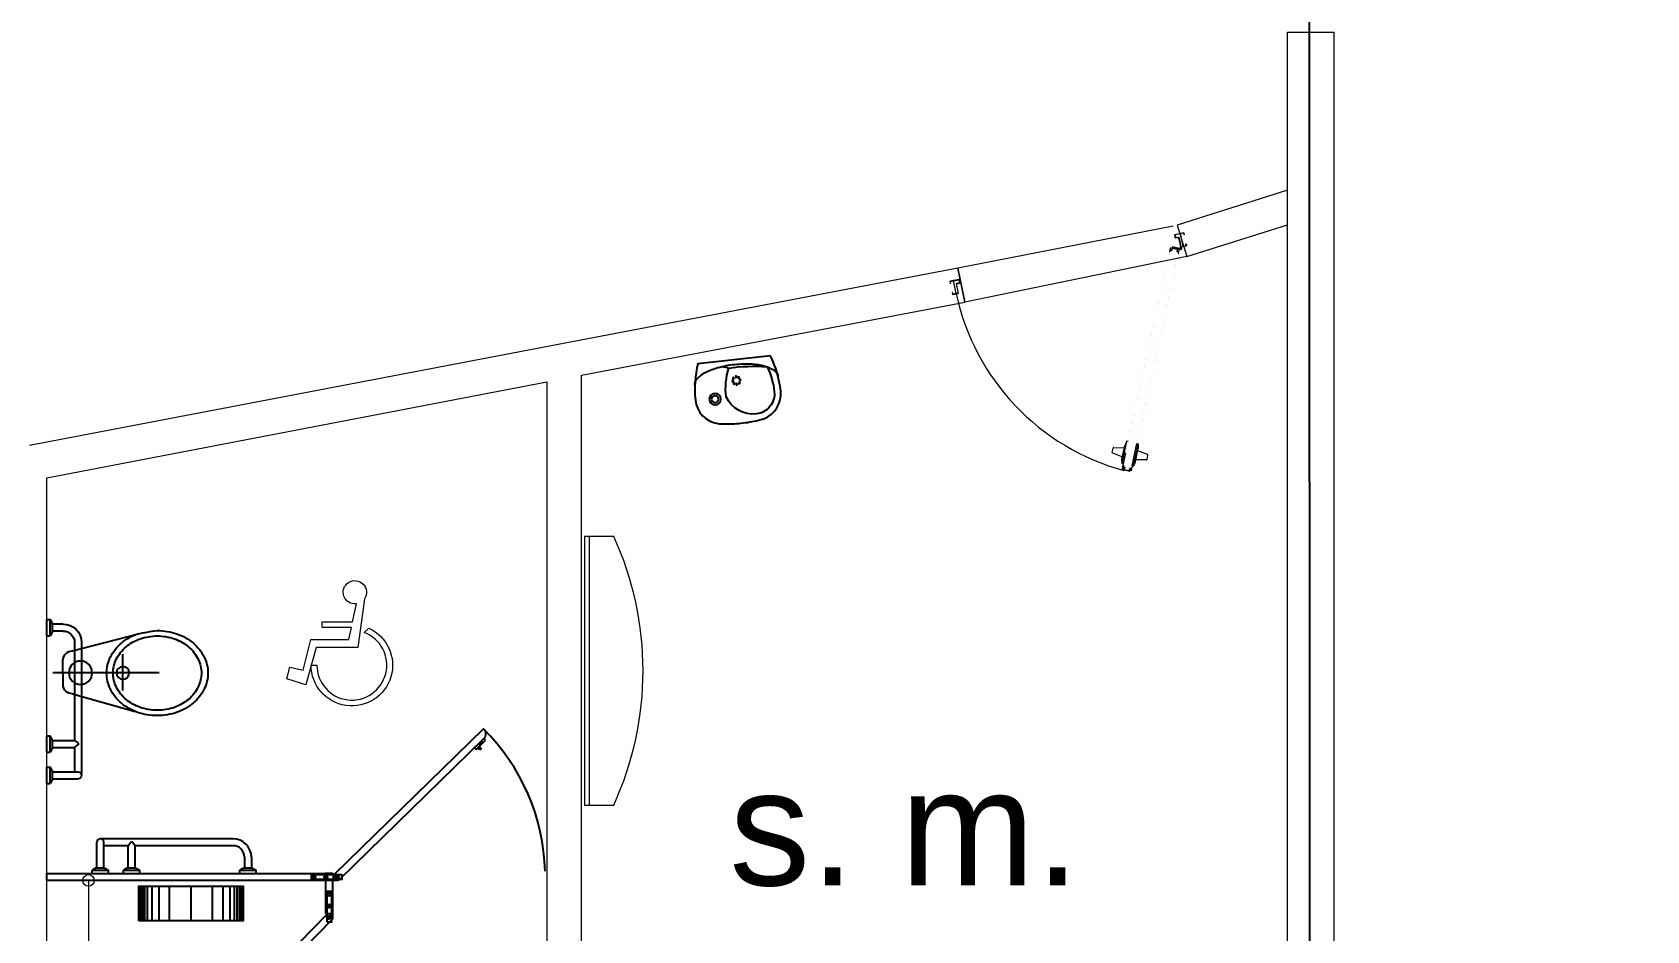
# Model space of a CAD drawing. Header units: millimetres. Extents: x 744843 to 745492, y 2520966 to 2521458.
# Drawn here: x 745453.82 to 745460.78, y 2521104.75 to 2521108.63 of the extents above; entities that cross this region are included whole.
import ezdxf

# ---------------------------------------------------------------- set-up
doc = ezdxf.new("R2010")
doc.units = ezdxf.units.MM
doc.header["$PDMODE"] = 35
doc.header["$PDSIZE"] = 1
doc.linetypes.add('HIDDEN', pattern=[9.524999999999999, 6.35, -3.175])
for name, color, linetype, lineweight in [('A_Cotas_Interiores', 8, 'Continuous', 20), ('A_Muebles', 8, 'Continuous', 20), ('A_Muros', 30, 'Continuous', 20), ('A_Muros_Concreto', 3, 'Continuous', 0), ('A_Proyecciones', 192, 'HIDDEN', 20), ('A_Puertas', 8, 'Continuous', 0), ('A_Textos', 4, 'Continuous', 20)]:
    doc.layers.add(name, color=color, linetype=linetype, lineweight=lineweight)
for name, color, linetype in [('A_Ejes', 8, 'Continuous'), ('A_Mamparas de Baño', 43, 'Continuous'), ('A_Muebles_fijos', 8, 'Continuous')]:
    doc.layers.add(name, color=color, linetype=linetype)
doc.styles.add('escal 300', font='arial.ttf', dxfattribs={"height": 0.5})
doc.dimstyles.new('EJES', dxfattribs={"dimtxt": 0.25, "dimasz": 0.25, "dimexe": 0.5, "dimexo": 0.25, "dimgap": 0.01, "dimtad": 0, "dimtih": 1, "dimtoh": 1, "dimzin": 4, "dimdsep": 46, "dimtxsty": 'Standard', "dimblk": 'ORIGIN', "dimcen": 0.09, "dimclrd": 8, "dimclre": 8, "dimclrt": 4, "dimadec": 1, "dimazin": 0, "dimtfac": 1, "dimtofl": 0, "dimtmove": 2, "dimatfit": 3, "dimfxl": 0.15, "dimtolj": 1, "dimtzin": 0, "dimlwd": -1, "dimlwe": -1, "dimarcsym": 0})

# ---------------------------------------------------------------- blocks, each defined once
blk = doc.blocks.new('WC')
at = {"layer": 'A_Muebles_fijos'}
for p, q in [((0.0406592193030519, 0.09327516666904978), (0.3108065782435005, 0.1689798654691591)), ((0.2583195261104265, 0.07858159681142263), (0.258155457486282, -0.07724559624387928)), ((-0.04376726034388416, 0.001434195873448174), (0.4149792343814624, 0.000951187073373716)), ((5.477764352686265e-05, 0.05275613904756449), (-5.477764352694592e-05, -0.05129602158616342)), ((0.04046425006526984, -0.09190046324568846), (0.3260795185196911, -0.1662715183634967))]:
    blk.add_line(p, q, dxfattribs=at)
for centre, major_axis, ratio, start_param, end_param in [((0.3936941331339767, -0.03482753472111233), (0.1555760328729452, 0.1555760328729452), 0.9999999913887098, 1.119340407866279, 1.483254539749225), ((0.3954117303801467, -0.02965582525997468), (-0.1356912151719567, 0.1356912151719568), 0.9999999990756723, -0.4510725355538303, -0.08693383889264572), ((0.4065389733732445, -0.07185123619332023), (0.1832865396773095, 0.1832865396773095), 0.9999999968286647, 0.7843452771556515, 1.119340405751284), ((0.4065496406547026, -0.06171980410057165), (-0.1596927958941702, 0.1596927958941702), 0.9999999985112853, -0.7864510518725603, -0.4510725356487646), ((0.4065496406547026, -0.06171980410057165), (0.1596927959293301, 0.1596927959293301), 0.9999999998339548, 0.448966759555751, 0.7843452757497144), ((0.4065389733732445, -0.07185123619332023), (0.1832865382600372, 0.1832865382600372), 0.9999999988987636, 0.4493501469668698, 0.7843452761206043), ((0.4177550456806784, -0.02967935023537882), (0.1356912151177427, 0.1356912151177427), 0.9999999897916193, 0.08482806378889209, 0.4489667633101463), ((0.4194617486937204, -0.03485466519544878), (-0.1555760323957659, 0.1555760323957659), 0.9999999943684958, -1.485360315215316, -1.121446182339457), ((0.04061651231313586, 0.05271343208675228), (-0.02868149353144899, 0.02868149353144899), 0.99999999767963, -0.7864510528173303, 0.7843452770169601), ((0.3433513184281764, 0.003863939287261586), (-0.1097027335683897, 0.1097027335683897), 0.9999999997562181, 0.3264245905463146, 0.7843452754941169), ((0.3739110608148621, -0.0112378002674044), (0.1338062646021851, 0.1338062646021851), 0.9999999979794557, 1.48325453886102, 1.897220916489769), ((0.3782568175956839, -0.009225201240620096), (-0.116827209371956, 0.116827209371956), 0.9999999996009404, -0.08693383875372485, 0.3269138086451402), ((0.43495294272725, -0.00928489599085458), (-0.1168272097376902, 0.1168272097376902), 0.9999999971155697, 4.383369397565613, 4.797217043435799), ((0.4392944518040167, -0.0113066416530595), (-0.1338062644228365, 0.1338062644228365), 0.9999999991559471, 4.383858614643572, 4.797824992432891), ((0.4698859272612025, 0.003730712545224946), (-0.1097027336564993, 0.1097027336564994), 0.9999999992042511, 3.92593792936009, 4.383858614149694), ((0.07546343455032907, 0.002334020769344192), (0.01904567512974609, 0.01904567512974609), 0.9999999969437859, 2.29216023939216e-09, 6.283185309471746), ((0.3433513184281764, 0.003863939287261586), (-0.1097027336416219, 0.109702733641622), 0.9999999992025753, 0.7843452757709377, 1.242265960643167), ((0.3517550219403346, 0.00385509114072613), (0.0959293718429067, 0.09592937184290669), 0.9999999988332957, 2.355141601623339, 2.812573068954697), ((0.3517550219403346, 0.00385509114072613), (-0.09592937184925981, 0.09592937184925984), 0.9999999993349574, 0.3269138088074341, 0.7843452757443146), ((0.2582399682869436, 0.003020108880595784), (-0.01940852226107381, 0.01940852226107382), 0.9999999970009227, 4.712388978885151, 10.99557428606474), ((0.4614822237781481, 0.003739560691760402), (0.09592937202109879, 0.09592937202109877), 0.9999999996812432, 5.039302788123447, 5.496734255637105), ((0.4614822237781481, 0.003739560691760402), (-0.09592937199169635, 0.0959293719916964), 0.9999999993788391, 3.925937929312166, 4.383369396296293), ((0.4698859272612025, 0.003730712545224946), (-0.1097027335149631, 0.1097027335149631), 0.9999999993706251, 3.468017244253223, 3.925937929276904), ((0.04050695702608205, -0.05133872854697563), (-0.02868149355325815, 0.02868149355325815), 0.9999999997456848, 0.7843452759846907, 2.355141602526028), ((0.3739427939144661, 0.01890129336913071), (0.1338062642621465, 0.1338062642621465), 0.9999999983652426, 2.813062286539549, 3.227028665452437), ((0.3782843029912328, 0.01687954770692579), (0.1168272094052413, 0.1168272094052413), 0.9999999991285307, 2.812573068989725, 3.226420716957982), ((0.4349804281227989, 0.01681985307310663), (0.1168272097048319, 0.1168272097048319), 0.9999999975583393, 4.625455141423581, 5.039302787534082), ((0.4393261849036207, 0.01883245198347561), (0.133806264363742, 0.133806264363742), 0.9999999993430027, 4.624847192727369, 5.038813570977103), ((0.3937754970247624, 0.04244931691151999), (0.1555760314809, 0.1555760314809), 0.9999999966326925, 3.227028665934461, 3.590942801391618), ((0.3954822000087005, 0.03727400206786535), (-0.1356912155599463, 0.1356912155599464), 0.9999999975892566, 1.655624390025488, 2.019763085370978), ((0.4178255153092322, 0.03725047709246121), (-0.1356912152448646, 0.1356912152448646), 0.9999999989022021, 2.690520117912109, 3.054658814408185), ((0.4195431125845061, 0.04242218655359886), (-0.1555760314498243, 0.1555760314498243), 0.9999999965482356, 2.69013672992562, 3.054050865493487), ((0.5364619773608865, 0.842021956893736), (-0.7283366307909108, 0.7283366307909109), 0.9999999907021602, 2.145677627044654, 2.229610440056562), ((0.4066876050637802, 0.06931445593305818), (-0.159692796791373, 0.159692796791373), 0.9999999985371989, 2.019763085762261, 2.35514160160132), ((0.4066982723452383, 0.07944588802580677), (-0.1832865381940543, 0.1832865381940543), 0.9999999979639703, 2.355141601346871, 2.690136730501941), ((0.4066876050637802, 0.06931445593305818), (-0.1596927964754583, 0.1596927964754584), 0.9999999999735457, 2.355141602319492, 2.690520118345571)]:
    blk.add_ellipse(centre, major_axis=major_axis, ratio=ratio, start_param=start_param, end_param=end_param, dxfattribs=at)
blk.add_ellipse((0.07546343455032907, 0.002334020769344192), major_axis=(0.03571064080460928, 0.03571064080460928), ratio=0.9999999983700192, dxfattribs=at)
blk = doc.blocks.new('BEB-P')
at = {"layer": 'A_Muebles_fijos'}
for points in [[(-0.1575000000000273, -0.01500002748883844), (0.1575000000000273, -0.01500002748883844, -0.08788075009800693), (0.1850989027225864, -0.1702364088299646, -0.3395413722652825), (0.1000000000000227, -0.2811035922507017, -0.01882301147622904), (0.07589087410923412, -0.2851349303251141, -0.03202037803790784), (0, -0.2900000274888725, -0.03202037803806578), (-0.07589087410974571, -0.2851349303250572, -0.01882301147593554), (-0.1000000000001933, -0.2811035922506449, -0.3395413722652825), (-0.1850989027225864, -0.1702364088299646, -0.08820160640529223)], [(0.05190394214457683, -0.1702364088299078, 0.09931861958612882), (0.02732244959145191, -0.04770643315220013, 0.05548715205487548), (-0.1377601281261036, -0.0600000274889112, 0.08882782836485088), (-0.1575000000000273, -0.1702364088299646, 0.4142135623730951), (-0.07033035119428632, -0.2574060576357056, 0.3200450575571855)]]:
    blk.add_lwpolyline(points, format="xyb", close=True, dxfattribs=at)
blk.add_lwpolyline([(0.1802664556113882, -0.1050000274888703, 0.2072966379919343), (0.1705770686562573, -0.08263349102395523, 0.09598369424120813), (0.1274676331833007, -0.05549730235640027, 0.05278194071559209), (0.0735672586573628, -0.04087189978383776, 0.03989505710311775), (0, -0.03499260223213696, 0.03989505710350225), (-0.0735672586573628, -0.04087189978389461, 0.0527819407160846), (-0.1274676331833007, -0.05549730235640027, 0.09598369424090815), (-0.1705770686563142, -0.08263349102395523, 0.2072966379908184), (-0.1802664556113882, -0.1050000274888703, 0.2072966379913018)], format="xyb", dxfattribs=at)
for centre, radius in [((-0.01624998429213065, -0.1050000028361637), 0.003), ((-0.01149047149181115, -0.09350951681113884), 0.003), ((-0.01149046748088267, -0.1164904871997123), 0.003), ((0, -0.121249999999975), 0.003), ((1.287173745367909e-08, -0.08875000000000455), 0.003), ((0.01149048979499412, -0.11649049630131), 0.003), ((0.0114904988967055, -0.09350951280015352), 0.003), ((0.01625001570789664, -0.1049999971638158), 0.003), ((0.1000000279250344, -0.1749999825467512), 0.025), ((0.1000000279250344, -0.1749999825467512), 0.015)]:
    blk.add_circle(centre, radius, dxfattribs=at)
blk.add_arc((0.06366122479573733, -0.1113532303205602), 0.07328998139676361, 95.73950199152941, 119.7239596050807, dxfattribs=at)
blk = doc.blocks.new('A$C69177A60')
at = {"layer": 'A_Muebles_fijos'}
for p, q in [((-1.384790948577574e-09, 0.7069999997363539), (-1.384790948577574e-09, 0.6369999997364175)), ((-1.384790948577574e-09, 0.7069999997363539), (0.01499999861508172, 0.7069999997363539)), ((0.02499999861507263, 0.6889999997363248), (0.01499999861508172, 0.7069999997363539)), ((0.01499999861508172, 0.7069999997363539), (0.01499999861508172, 0.6369999997364175)), ((-1.384790948577574e-09, 0.6369999997364175), (0.01499999861508172, 0.6369999997364175)), ((0.02499999861507263, 0.6549999997364466), (0.01499999861508172, 0.6369999997364175)), ((0.02499999861507263, 0.6889999997363248), (0.02499999861507263, 0.686999999736372)), ((0.02499999861507263, 0.686999999736372), (0.02499999861507263, 0.6569999997363993)), ((0.02499999861507263, 0.686999999736372), (0.1349999986152, 0.686999999736372)), ((0.02499999861507263, 0.6569999997363993), (0.02499999861507263, 0.6549999997364466)), ((0.02499999861507263, 0.6569999997363993), (0.1349999986152, 0.6569999997363993)), ((0.1199999986150999, 0.5519999997363811), (0.1199999986150999, 0.6569999997363993)), ((0.1499999986150726, 0.09999999973638296), (0.1499999986150726, 0.671999999736272)), ((-1.38480515943229e-09, 0.571999999736363), (0.01499999861506751, 0.571999999736363)), ((-1.38480515943229e-09, 0.571999999736363), (-1.38480515943229e-09, 0.5019999997364266)), ((0.02499999861505842, 0.5539999997363338), (0.01499999861506751, 0.571999999736363)), ((0.01499999861506751, 0.571999999736363), (0.01499999861506751, 0.5019999997364266)), ((-1.38480515943229e-09, 0.5019999997364266), (0.01499999861506751, 0.5019999997364266)), ((0.02499999861505842, 0.5199999997364557), (0.01499999861506751, 0.5019999997364266)), ((0.02499999861505842, 0.5539999997363338), (0.02499999861505842, 0.5519999997363811)), ((0.02499999861505842, 0.5519999997363811), (0.02499999861505842, 0.5219999997364084)), ((0.02499999861507263, 0.5519999997363811), (0.1199999986150999, 0.5519999997363811)), ((0.02499999861505842, 0.5219999997364084), (0.02499999861505842, 0.5199999997364557)), ((0.02499999861507263, 0.5219999997364084), (0.1199999986150999, 0.5219999997364084)), ((0.1199999986150999, 0.5519999997363811), (0.1338262327371069, 0.5413912201445328)), ((0.1199999986150999, 0.5219999997364084), (0.1338262327371069, 0.5326087793282568)), ((0.1199999986150999, 0.09999999973638296), (0.1199999986150999, 0.5219999997364084)), ((0.1349999986152, 0.5349888778412151), (0.1349999986152, 0.5390111216315745)), ((-1.38480515943229e-09, 0.06999999973641025), (-1.38480515943229e-09, -2.63526089838706e-10)), ((-1.38480515943229e-09, 0.06999999973641025), (0.01499999861506751, 0.06999999973641025)), ((0.01499999861506751, 0.06999999973641025), (0.01499999861506751, -2.63526089838706e-10)), ((0.02499999861505842, 0.05199999973638114), (0.01499999861506751, 0.06999999973641025)), ((0.02499999861505842, 0.01799999973650301), (0.01499999861506751, -2.63526089838706e-10)), ((0.02499999861505842, 0.05199999973638114), (0.02499999861505842, 0.04999999973642844)), ((0.02499999861505842, 0.04999999973642844), (0.02499999861505842, 0.01999999973645572)), ((0.06999999861514539, 0.04999999973642844), (0.02499999861507263, 0.04999999973642844)), ((0.02499999861505842, 0.01999999973645572), (0.02499999861505842, 0.01799999973650301)), ((0.06999999861514539, 0.01999999973645572), (0.02499999861507263, 0.01999999973645572)), ((-1.38480515943229e-09, -2.63526089838706e-10), (0.01499999861506751, -2.63526089838706e-10))]:
    blk.add_line(p, q, dxfattribs=at)
for centre, radius, start, end in [((0.1349999986152, 0.671999999736272), 0.01500000000000047, 270, 90), ((0.1319999986152709, 0.5390111216315745), 0.003, 0, 52.50120762648925), ((0.1319999986152709, 0.5349888778412151), 0.003, 307.4987923735108, 0), ((0.06999999861514539, 0.09999999973638296), 0.08, 270, 0), ((0.06999999861514539, 0.09999999973638296), 0.05, 270, 0)]:
    blk.add_arc(centre, radius, start, end, dxfattribs=at)
blk = doc.blocks.new('Porta_rollo_planta')
at = {"layer": 'A_Muebles_fijos'}
for p, q in [((0.004294411046430469, -0.1499999999068677), (0.004294411279261112, -4.656612873077393e-10)), ((0.009457122418098152, -0.1499999999068677), (0.009457122650928795, -4.656612873077393e-10)), ((0.01655583677347749, -0.1499999999068677), (0.01655583700630814, -4.656612873077393e-10)), ((0.02623588847927749, -0.1499999999068677), (0.02623588871210814, -4.656612873077393e-10)), ((0.03720664547290653, -0.1499999999068677), (0.03720664570573717, -4.656612873077393e-10)), ((0.0565667855553329, -0.1499999999068677), (0.05656678578816354, -4.656612873077393e-10)), ((0.08689768251497298, -0.1499999999068677), (0.08689768274780363, -4.656612873077393e-10)), ((0.1320713059976697, -0.1499999999068677), (0.1320713062305003, -4.656612873077393e-10)), ((0.2250000000931323, -0.1499999999068677), (0.2250000003259629, -4.656612873077393e-10)), ((0.3179286941885948, -0.1499999999068677), (0.3179286939557642, -4.656612873077393e-10)), ((0.3631023176712915, -0.1499999999068677), (0.3631023174384609, -4.656612873077393e-10)), ((0.3934332146309316, -0.1499999999068677), (0.393433214398101, -4.656612873077393e-10)), ((0.412793354713358, -0.1499999999068677), (0.4127933544805273, -4.656612873077393e-10)), ((0.423764111706987, -0.1499999999068677), (0.4237641114741564, -4.656612873077393e-10)), ((0.433444163412787, -0.1499999999068677), (0.4334441631799564, -4.656612873077393e-10)), ((0.4405428777681664, -0.1499999999068677), (0.4405428775353357, -4.656612873077393e-10)), ((0.445705589139834, -0.1499999999068677), (0.4457055889070034, -4.656612873077393e-10))]:
    blk.add_line(p, q, dxfattribs=at)
at = {"layer": 'A_Muebles_fijos', "ltscale": 0.0065}
blk.add_lwpolyline([(0.4500000000698492, -0.1499999999068677), (0.4500000000698492, 0), (0, 0), (0, -0.1499999999068677)], close=True, dxfattribs=at)
blk = doc.blocks.new('_Origin')
at = {"color": 0, "linetype": 'ByBlock', "lineweight": -2}
blk.add_line((0, 0), (-1, 0), dxfattribs=at)
blk.add_circle((0, 0), 0.5, dxfattribs=at)
blk = doc.blocks.new('*D159')
at = {"layer": 'A_Cotas_Interiores', "color": 8, "transparency": 16777216}
for p, q in [((745453.9039063846, 2521104.970897268), (745454.1086273856, 2521104.970897268)), ((745454.0586273855, 2521104.920897268), (745454.0586273855, 2521104.610897269)), ((745454.0586273855, 2521104.205897269), (745454.0586273855, 2521104.515897269)), ((745453.9039063901, 2521104.155897269), (745454.1086273856, 2521104.155897269))]:
    blk.add_line(p, q, dxfattribs=at)
at = {"layer": 'Defpoints', "color": 0, "transparency": 16777216}
for p in [(745453.8789063846, 2521104.970897268), (745453.87890639, 2521104.155897269), (745454.0586273855, 2521104.155897269)]:
    blk.add_point(p, dxfattribs=at)
at = {"layer": 'A_Cotas_Interiores', "color": 8, "transparency": 16777216, "xscale": 0.05, "yscale": 0.05, "zscale": 0.05}
for p, rotation in [((745454.0586273855, 2521104.970897268), 90), ((745454.0586273855, 2521104.155897269), 270)]:
    blk.add_blockref('_Origin', p, dxfattribs=dict(at, rotation=rotation))
at = {"layer": 'A_Cotas_Interiores', "color": 4, "transparency": 16777216, "insert": (745454.0586273851, 2521104.563397269), "char_height": 0.075, "attachment_point": 5}
blk.add_mtext('\\A1;.81', dxfattribs=at)
blk = doc.blocks.new('A-Mamparas_80_120')
at = {"layer": 'A_Mamparas de Baño', "color": 8}
for p, q in [((0.3567067396361381, 0.28211873723194), (0.3645466673187912, 0.2897806009277701)), ((0.3813207561615855, 0.2883256678469479), (0.3741689373273402, 0.2813362842425704))]:
    blk.add_line(p, q, dxfattribs=at)
at = {"layer": 'A_Mamparas de Baño', "ltscale": 0.0065}
for points in [[(-0.0007004152284935117, 0.6919757248833776), (-0.0007004155777394772, 0.6919757248833776), (-0.0007004144135862589, 0.8449999988079071), (0.03054958558641374, 0.8449999988079071), (0.0305495853535831, 0.7054182044230402, -0.4142135617568543), (0.02804958540946245, 0.7029182044789195), (0.01492711645551026, 0.7029182040132582)], [(0.00332109013106674, 0.6750010377727449, -1.037268795555563), (0.02621664979960769, 0.6962840449996293), (0.4447649645153433, 0.2680085757747293, -0.4142135623730951), (0.4005737057887018, 0.2685161838307977), (0.003321091062389314, 0.6750010387040675)], [(0, 0), (0.03124999988358468, -4.656612873077393e-10, 0.414213562373095), (0.03124999988358468, -4.656612873077393e-10), (0.03124999988358468, 0.02128624264150858), (0.03124999953433871, 0.08629874885082245, -0.3428375220750749), (0, 0.1105800592340529), (0, 0)]]:
    blk.add_lwpolyline(points, format="xyb", dxfattribs=at)
at = {"layer": 'A_Mamparas de Baño', "color": 8}
for points in [[(0.02514199027791619, 0.6659521171823144), (0.003444067784585059, 0.6659521171823144), (0.003444067784585059, 0.79683688422665), (0.02514199027791619, 0.79683688422665)], [(0.3950012698769569, 0.2600198034197092), (0.4021530877798796, 0.267009187489748), (0.3626641840673983, 0.3074158225208521), (0.3555123647674918, 0.3004264384508133)], [(0.3950012698769569, 0.2600198034197092), (0.4021530875470489, 0.2670091870240867), (0.3813207554630935, 0.2883256673812866), (0.3741689373273402, 0.2813362842425704)]]:
    blk.add_lwpolyline(points, close=True, dxfattribs=at)
at = {"layer": 'A_Mamparas de Baño', "color": 8, "ltscale": 0.0065}
blk.add_lwpolyline([(0.01492711645551026, 0.7029182040132582, 0.3154250637633644), (-0.0007004155777394772, 0.6919757248833776)], format="xyb", dxfattribs=at)
at = {"layer": 'A_Mamparas de Baño', "color": 8}
for points in [[(0.3537314035929739, 0.2851632214151323, 0.1359013355077227), (0.3611700301989913, 0.2946664532646537), (0.3611700301989913, 0.2946664532646537), (0.3693536682985723, 0.2862926265224814, 0.1359013354759165), (0.3596820752136409, 0.2790742535144091)], [(0.3567067396361381, 0.28211873723194, -0.1296620222317562), (0.3614766160026193, 0.2929220017977059), (0.3676167179364711, 0.2866392014548182, -0.1296619928803483), (0.3567067396361381, 0.28211873723194)]]:
    blk.add_lwpolyline(points, format="xyb", close=True, dxfattribs=at)
at = {"layer": 'A_Mamparas de Baño', "ltscale": 0.0065}
blk.add_lwpolyline([(0.0319072975544259, -4.656612873077393e-10), (1.232696767896414, -4.656612873077393e-10), (1.232696765218861, 0.02999999932944775), (0.0319072975544259, 0.02999999932944775)], close=True, dxfattribs=at)
at = {"layer": 'A_Mamparas de Baño', "color": 8}
for centre, radius in [((0.01345687336288393, 0.7858077986165881), 0.007436412641554412), ((0.01345687336288393, 0.7858077986165881), 0.004000000004656613), ((0.01345687336288393, 0.7345387265086174), 0.007436412641554412), ((0.01345687336288393, 0.7345387265086174), 0.004000000004656613), ((0.01492458523716778, 0.6854832265526056), 0.007436412641554412), ((0.01492458523716778, 0.6854832265526056), 0.004000000004656613), ((0.3853613929823041, 0.2770374198444188), 0.004000000004656611)]:
    blk.add_circle(centre, radius, dxfattribs=at)
blk.add_arc((0.01580416201613843, 0.6797208315692842), 0.5936230640352138, 271.4909818073023, 316.1783317938557, dxfattribs=at)
blk = doc.blocks.new('puerta 100')
at = {"layer": 'A_Puertas'}
for p, q in [((0.3387263960435449, 0.8689334043445662), (0.331663605805064, 0.8527008344793752)), ((0.333004574814677, 0.8485337449141693), (0.3704279615572587, 0.8240962625317968)), ((0.3416515155887405, 0.8704941694423097), (0.386402307956758, 0.8608104866190056)), ((0.4021821689993604, 0.8857602429835454), (0.36270717427749, 0.7950339748226491)), ((0.3900099288883437, 0.8691019622090552), (0.3665986211644006, 0.8152952277168787)), ((0.4077200989056494, 0.8833506896938247), (0.368245104183779, 0.7926244220129917)), ((0.4021821689993604, 0.8857602429835454), (0.3900099288883437, 0.8691019622090552)), ((0.4077200989056494, 0.8833506896938247), (0.4021821689993604, 0.8857602429835454)), ((0.4487855609544774, 0.8654831057587237), (0.4093105535109326, 0.7747568428785224)), ((0.4120611916920267, 0.8882265195788184), (0.4101948860610269, 0.8890385493328893)), ((0.4448941107071245, 0.8452218528644941), (0.4214827960222653, 0.7914151212526966)), ((0.4432476346486623, 0.8678926604886339), (0.4232895983018212, 0.8220226569773305)), ((0.4788760105435996, 0.8107877867968428), (0.4412864891754598, 0.8369303772744445)), ((0.4487855608344616, 0.8654831057587237), (0.4433342817325875, 0.8678549572863838)), ((0.4436532894783107, 0.8722259196039943), (0.4448974927522473, 0.8716845667546559)), ((0.4487855609544774, 0.8654831057587237), (0.4448941107071245, 0.8452218528644941)), ((0.36270717427749, 0.7950339748226491), (0.3665986211644006, 0.8152952277168787)), ((0.368245104183779, 0.7926244220129917), (0.36270717427749, 0.7950339748226491)), ((0.4037726238446752, 0.7771663966483063), (0.4093105535109326, 0.7747568428785224)), ((0.4093105535109326, 0.7747568428785224), (0.4214827960222653, 0.7914151212526966)), ((0.4687020679955016, 0.7894917610725485), (0.425312119612912, 0.8002161637486258)), ((0.4797279157858227, 0.8075836382076607), (0.4726651230270101, 0.7913510693025959)), ((0, 0.000844227937386211), (0, -0.05543763455502766)), ((0.007892104307400812, 0.00357431125318267), (0.007892104307400812, 0.001754255869339425)), ((0.007892104307400812, 0.000844227937386211), (0.007892104307400812, -0.02997718457631844)), ((0.009173524479583368, 0.002770601474132738), (0.009173524479583368, 0.001754255869339425)), ((0.009173524479583368, 0.000844227937386211), (0.009173524479583368, -0.02997718457631844)), ((0.01628814485961015, 0.00648995483121307), (0.04602976229771511, -0.00645062160322961)), ((0.01637241563078055, 0.007850749130101552), (0.04654101182505028, -0.005275605515260055)), ((0.02630189608436885, 0.02692096382763583), (0.01973031981627351, 0.01181736238992092)), ((0.02108501827286691, 0.0123506136929866), (0.0239600835502455, 0.01895843953201452)), ((0.0239600835502455, 0.01895843953201452), (0.0296239337893491, 0.01649409855149456)), ((0.02437080640691458, 0.01990241465187565), (0.02724587168429316, 0.02651024049090357)), ((0.03097863272600567, 0.01702734985456025), (0.02437080640691458, 0.01990241465187565)), ((0.0296239337893491, 0.01649409855149456), (0.02469525134824601, 0.005166397113160992)), ((0.02469525134824601, 0.005166397113160992), (0.04640667862498884, -0.004280243952249741)), ((0.02724587168429316, 0.02651024049090357), (0.02600166793029333, 0.02705159334024204)), ((0.02724587168429316, 0.02651024049090357), (0.02630189608436885, 0.02692096382763583)), ((0.02687139695836711, 0.007587598655948938), (0.03097863272600567, 0.01702734985456025)), ((0.04669487447545086, -0.001037595255934083), (0.02687139695836711, 0.007587598655948938)), ((0.04640667862498884, -0.004280243952249741), (0.05133536106609193, 0.00704745748608383)), ((0.05080210928296306, 0.008402155942677226), (0.04669487447545086, -0.001037595255934083)), ((0.05740993512199098, 0.005527091145361825), (0.05080210928296306, 0.008402155942677226)), ((0.05133536106609193, 0.00704745748608383), (0.05699921178525871, 0.004583116025500694)), ((0.05699921178525871, 0.004583116025500694), (0.05412414698794331, -0.00202470933346404)), ((0.05465739877107217, -0.003379408270120618), (0.06122897503916751, 0.01172419364765748)), ((0.06028499991930638, 0.01213491698438974), (0.05740993512199098, 0.005527091145361825)), ((0.06028499991930638, 0.01213491698438974), (0.06152920367330621, 0.01159356365498809)), ((0.06122897503916751, 0.01172419364765748), (0.06028499991930638, 0.01213491698438974)), ((0.9999994890639541, 0.0008980420600507707), (0.9999994890639541, -0.0553838204323631)), ((0.007892104307400812, -0.02997718457631844), (0.007995050016444984, -0.03008013028536261)), ((0.007995050016444984, -0.03008013028536261), (0.00907057925060238, -0.03008013028536261)), ((0.00907057925060238, -0.03008013028536261), (0.009173524479583368, -0.02997718457631844)), ((0.04616523180733022, -0.006397296184885131), (0.04659433676333158, -0.005411075024875167)), ((0.04659433676333158, -0.005411075024875167), (0.04654101182505028, -0.005275605515260055))]:
    blk.add_line(p, q, dxfattribs=at)
at = {"layer": 'A_Puertas', "const_width": 5.097994788716439e-05}
for points in [[(0.02283751148461681, 0.01378374103187901), (0.02162352866810007, 0.01099361765400036, -1), (0.01976416091021804, 0.01180262829071468), (0.4036520377339162, 0.8730878116006091), (0.4162756025253498, 0.9021008342658123, -1), (0.4181349712433582, 0.9012918231490348), (0.4169209884268414, 0.8985016997711561), (0.4173417090793554, 0.89831864447861), (0.4185556918958721, 0.9011087678564886, 0.9999999999999999), (0.4158548818728359, 0.9022838900384216), (0.4032313170814023, 0.8732708673732184), (0.01934343977764096, 0.011985684063324, 0.9999999999999999), (0.02204424980067715, 0.01081056188139105), (0.02325823213713071, 0.01360068525926969)], [(0.05397816505475143, 0.0002344440015935435), (0.05276418271829787, -0.002555679376285098, 1), (0.0546235509562431, -0.003364690493062596), (0.4385114282600044, 0.8579204928168318), (0.4511349930514381, 0.886933515482035, 1), (0.4492756243334297, 0.8877425265988125), (0.4480616419969761, 0.8849524032209338), (0.4476409213444622, 0.88513545851348), (0.4488549036809157, 0.8879255823714218, -0.9999999999999999), (0.4515557141840151, 0.8867504597094257), (0.4389321489125184, 0.8577374370442225), (0.05504427160875699, -0.003547746265671914, -0.9999999999999999), (0.05234346206578398, -0.002372624083738964), (0.05355744440223754, 0.000417499774202861)]]:
    blk.add_lwpolyline(points, format="xyb", close=True, dxfattribs=at)
at = {"layer": 'A_Puertas'}
for points in [[(0.4440277637241735, 0.8911485609588858), (0.4242042862070898, 0.8997737548707688), (0.4200970509195144, 0.8903340041522207), (0.4134892250804865, 0.8932090684694729), (0.4106141607632343, 0.8866012431105081), (0.4096701851633099, 0.8870119664472405), (0.4162417623915317, 0.9021155683650185, -2.414213562373095), (0.4167750132145341, 0.900760869428362), (0.4138999488972819, 0.8941530440693972), (0.4195637996164487, 0.891688702608814), (0.4253139287310163, 0.9049043542868699), (0.4262579038508775, 0.9044936304700745), (0.4254364566973498, 0.9026056802303523), (0.4452599342144335, 0.8939804863184692), (0.4460813813679612, 0.8958684365581915), (0.4470253560077592, 0.8954577132214592), (0.4412752264131283, 0.8822420615434033), (0.4469390776123583, 0.8797777205628834), (0.4498141419296106, 0.8863855464019114, -2.414213562373095), (0.4511688408662671, 0.886918797704977), (0.4445972645981718, 0.8718151962672621), (0.4436532894783107, 0.8722259196039943), (0.4465283537955629, 0.8788337454430223), (0.439920527956535, 0.8817088102403376)], [(-0.01529398441468318, -0.007440317940619802), (-0.01529398441468318, 0.0007394018208550454, -0.414213562373095), (-0.01427151944449882, 0.001761866791039401), (0.009173524479583368, 0.001761866791039401, -0.414213562373095), (0.01019598944976772, 0.0007394018208550454), (0.01019598944976772, -0.03901922551089341, 0.414213562373095), (0.01121845490001526, -0.04004169048107777), (0.02344790990128345, -0.04004169048107777, -0.414213562373095), (0.02447037535153099, -0.04106415545126212), (0.02447037535153099, -0.05533280891855968, -0.414213562373095), (0.02344790990128345, -0.05635527388874403), (-0.01427151944449882, -0.05635527388874403, -0.414213562373095), (-0.01529398441468318, -0.05533280891855968), (-0.01529398441468318, -0.04715308915708483), (-0.0143763450809668, -0.04715308915708483), (-0.0143763450809668, -0.05533280891855968, 0.4142135623648038), (-0.01427151944449882, -0.05543763455502766), (0.02344790990128345, -0.05543763455502766, 0.4142135623648037), (0.02355273601781462, -0.05533280891855968), (0.02355273601781462, -0.04106415545126212, 0.4142135623648036), (0.02344790990128345, -0.04095932933473095), (0.01121845490001526, -0.04095932933473095, -0.4142135623735431), (0.009278350596114534, -0.03901922551089341), (0.009278350596114534, 0.0007394018208550454, 0.4142135623648038), (0.009173524479583368, 0.000844227937386211), (-0.01427151944449882, 0.000844227937386211, 0.4142135623648038), (-0.0143763450809668, 0.0007394018208550454), (-0.0143763450809668, -0.007440317940619802)], [(1.015293473478637, -0.007386503337892058), (1.015293473478637, 0.0007932164235827879, 0.414213562373095), (1.01427100802839, 0.001815681393767144), (0.9908259641043075, 0.001815681393767144, 0.414213562373095), (0.9898034991341231, 0.0007932164235827879), (0.9898034991341231, -0.03896541090816567, -0.414213562373095), (0.9887810341639388, -0.03998787587835002), (0.9765515786826074, -0.03998787587835002, 0.414213562373095), (0.975529113712423, -0.04101034084853437), (0.975529113712423, -0.05527899431583193, 0.414213562373095), (0.9765515786826074, -0.05630145928601629), (1.01427100802839, -0.05630145928601629, 0.414213562373095), (1.015293473478637, -0.05527899431583193), (1.015293473478637, -0.04709927455435708), (1.014375834144921, -0.04709927455435708), (1.014375834144921, -0.05527899431583193, -0.4142135623648038), (1.01427100802839, -0.0553838204323631), (0.9765515786826074, -0.0553838204323631, -0.4142135623648037), (0.9764467530461394, -0.05527899431583193), (0.9764467530461394, -0.04101034084853437, -0.4142135623648036), (0.9765515786826074, -0.0409055152120664), (0.9887810341639388, -0.0409055152120664, 0.4142135623735431), (0.9907211384678395, -0.03896541090816567), (0.9907211384678395, 0.0007932164235827879, -0.4142135623648038), (0.9908259641043075, 0.0008980420600507707), (1.01427100802839, 0.0008980420600507707, -0.4142135623648038), (1.014375834144921, 0.0007932164235827879), (1.014375834144921, -0.007386503337892058)]]:
    blk.add_lwpolyline(points, format="xyb", close=True, dxfattribs=at)
blk.add_circle((0.01123808948419143, 0.007485699004580068), 0.002058915064313975, dxfattribs=at)
for centre, radius, start, end in [((0.3350647630832475, 0.8514960199095233), 0.003608247422680413, 160.4939884755998, 235.1823521468592), ((0.3411004808251314, 0.8680054450926094), 0.002548997394358219, 77.5154119334378, 158.6509511256024), ((-0.01322398917538297, -0.007288200319888663), 1.013270064710449, 0.514789719466667, 63.01507924801138), ((0.4694652001939945, 0.7930183853838862), 0.003608247422680413, 257.7899286922245, 332.4782923605218), ((0.4774306612761365, 0.8086881786200805), 0.002548997394358219, 334.321329709266, 55.45686891582216), ((0.01123808948419143, 0.007485699004580068), 0.005147287660784938, 246.3531889063212, 229.4547637067426), ((0.02067429493613464, 0.01140663857312547), 0.001029457532156416, 156.4861441117623, 66.48614411176237), ((0.05371342365121105, -0.002968684933388353), 0.001029457532156874, 66.48614411176237, 336.4861441117624)]:
    blk.add_arc(centre, radius, start, end, dxfattribs=at)
blk = doc.blocks.new('minusba')
at = {"layer": 'A_Muebles', "color": 0, "linetype": 'ByBlock'}
for points in [[(0.8361395968942746, 0.8603458514745106), (0.7761295835390909, 1.100139858120011), (0.4785206020521917, 1.100139858120011), (0.4590342513055905, 1.193578466628965), (0.6872333942637834, 1.193578466628965), (0.6872333942637834, 1.239139095870458), (0.4495327142450232, 1.239139095870458), (0.4200718095074178, 1.38040648758962, 4.631738532974613), (0.3562330627832534, 1.42025175053669), (0.4089496713149945, 1.038362419119815), (0.733614014755247, 1.038362419119815), (0.8147801006153133, 0.7449195838688722), (0.9655171172125723, 0.7912526631190189), (0.9423268069668422, 0.8839188216193192)], [(0.7289302918064582, 0.8993631813693681, -1.909263801155615), (0.3591765149620186, 1.15551042652057), (0.3222213645447244, 1.189484972145639, 1.829457948235639), (0.774530291806458, 0.8993631813693681)]]:
    blk.add_lwpolyline(points, format="xyb", close=True, dxfattribs=at)

msp = doc.modelspace()

# ---------------------------------------------------------------- linework, layer by layer
at = {"layer": 'A_Ejes'}
msp.add_line((745459.3317471695, 2521057.850766798), (745459.3189575973, 2521173.137608745), dxfattribs=at)
at = {"layer": 'A_Mamparas de Baño', "color": 8}
for p, q in [((745455.7488480755, 2521105.537480001), (745455.7411862118, 2521105.545319929)), ((745455.7426411449, 2521105.562094018), (745455.7496305285, 2521105.554942199))]:
    msp.add_line(p, q, dxfattribs=at)
at = {"layer": 'A_Mamparas de Baño', "ltscale": 0.0065}
msp.add_lwpolyline([(745455.1419289073, 2521104.974918772, -1.037268795555563), (745455.1206459, 2521104.997814332), (745455.762958237, 2521105.625538226, -0.4142135623730951), (745455.7624506289, 2521105.581346967), (745455.1419289063, 2521104.974918773)], format="xyb", dxfattribs=at)
at = {"layer": 'A_Mamparas de Baño', "color": 8}
for points in [[(745455.7709470093, 2521105.575774532), (745455.7639576253, 2521105.58292635), (745455.7235509902, 2521105.543437446), (745455.7305403743, 2521105.536285627)], [(745455.7709470093, 2521105.575774532), (745455.7639576257, 2521105.582926349), (745455.7426411454, 2521105.562094017), (745455.7496305285, 2521105.554942199)], [(745455.1509778278, 2521104.996739672), (745455.1509778278, 2521104.97504175), (745455.0200930608, 2521104.97504175), (745455.0200930608, 2521104.996739672)]]:
    msp.add_lwpolyline(points, close=True, dxfattribs=at)
for points in [[(745455.7458035913, 2521105.534504665, 0.1359013355077227), (745455.7363003595, 2521105.541943292), (745455.7363003595, 2521105.541943292), (745455.7446741862, 2521105.55012693, 0.1359013354759165), (745455.7518925592, 2521105.540455337)], [(745455.7488480755, 2521105.537480001, -0.1296620222317562), (745455.738044811, 2521105.542249878), (745455.7443276113, 2521105.54838998, -0.1296619928803483), (745455.7488480755, 2521105.537480001)]]:
    msp.add_lwpolyline(points, format="xyb", close=True, dxfattribs=at)
at = {"layer": 'A_Mamparas de Baño', "ltscale": 0.0065}
msp.add_lwpolyline([(745455.081053567, 2521104.970897268), (745453.8789063846, 2521104.970897268), (745453.8789063873, 2521105.000897268), (745455.081053567, 2521105.000897268)], close=True, dxfattribs=at)
at = {"layer": 'A_Mamparas de Baño', "color": 8, "ltscale": 0.0065}
for points in [[(745455.1249542201, 2521104.970897267), (745455.1249542201, 2521104.970897267), (745455.081053567, 2521104.970897269), (745455.081053567, 2521105.002147269), (745455.1115117406, 2521105.002147268, -0.4142135617568543), (745455.1140117405, 2521104.999647268), (745455.114011741, 2521104.986524799)], [(745455.114011741, 2521104.986524799, 0.3154250637633644), (745455.1249542201, 2521104.970897267)]]:
    msp.add_lwpolyline(points, format="xyb", dxfattribs=at)
at = {"layer": 'A_Mamparas de Baño', "color": 8}
for centre, radius in [((745455.7539293929, 2521105.566134655), 0.004000000004656611), ((745455.0311221464, 2521104.985054556), 0.007436412641554412), ((745455.0311221464, 2521104.985054556), 0.004000000004656613), ((745455.0823912185, 2521104.985054556), 0.007436412641554412), ((745455.0823912185, 2521104.985054556), 0.004000000004656613), ((745455.1314467185, 2521104.986522268), 0.007436412641554412), ((745455.1314467185, 2521104.986522268), 0.004000000004656613)]:
    msp.add_circle(centre, radius, dxfattribs=at)
msp.add_arc((745455.1314467159, 2521104.986522267), 0.8974662606522527, 1.560698032432475, 45.33946938304956, dxfattribs=at)
at = {"layer": 'A_Muros', "ltscale": 0.0065}
msp.add_line((745457.8093758976, 2521107.612198135), (745457.8382475766, 2521107.465002937), dxfattribs=at)
msp.add_lwpolyline([(745459.2312810066, 2521107.948496668), (745458.7541902767, 2521107.798177324), (745458.7968795698, 2521107.662687993), (745459.2312810067, 2521107.799557009)], close=True, dxfattribs=at)
at = {"layer": 'A_Muros'}
msp.add_lwpolyline([(745448.6011811319, 2521101.435022082), (745459.2312810066, 2521101.435022082), (745459.2312810064, 2521101.585022082), (745456.1853658311, 2521101.585022082), (745456.1853658337, 2521102.212244001), (745456.035365831, 2521102.212244001), (745456.0353658316, 2521101.585022081), (745453.8789063846, 2521101.585022082), (745453.878906385, 2521106.708307316), (745456.0353658316, 2521107.12166101), (745456.0353658312, 2521103.612244001), (745456.1853658315, 2521103.612244001), (745456.1853658316, 2521107.150413257), (745457.8382475766, 2521107.465002937), (745457.8093758976, 2521107.612198135), (745453.803906385, 2521106.846661974)], dxfattribs=at)
at = {"layer": 'A_Muros_Concreto'}
msp.add_lwpolyline([(745459.2312810067, 2521108.62962515), (745459.4311358278, 2521108.629625149), (745459.4311358272, 2521101.435022082), (745459.2312810066, 2521101.435022083)], close=True, dxfattribs=at)
at = {"layer": 'A_Proyecciones'}
for p, q in [((745458.7379187152, 2521107.793050562), (745457.8093758975, 2521107.612198135)), ((745458.797075102, 2521107.662067403), (745457.838314109, 2521107.465016003))]:
    msp.add_line(p, q, dxfattribs=at)
at = {"layer": 'A_Proyecciones', "ltscale": 7}
msp.add_arc((745457.1913055725, 2521102.388353881), 6.550575239298065, 290.4256737193562, 26.90559830713979, dxfattribs=at)
at = {"layer": 'A_Puertas', "color": 8}
msp.add_line((745456.2177482413, 2521106.45524511), (745456.2177482413, 2521105.296219816), dxfattribs=at)
msp.add_lwpolyline([(745456.1977482412, 2521105.296219816), (745456.3243494391, 2521105.296219816, 0.2184614924248046), (745456.3243494391, 2521106.45524511), (745456.1977482412, 2521106.45524511)], format="xyb", close=True, dxfattribs=at)

# ---------------------------------------------------------------- block references
at = {"layer": 'A_Mamparas de Baño', "xscale": -1, "rotation": 180}
msp.add_blockref('A$C69177A60', (745453.8789063864, 2521106.096754231), dxfattribs=at)
at = {"layer": 'A_Mamparas de Baño', "rotation": 90}
msp.add_blockref('A$C69177A60', (745454.781650862, 2521105.000897269), dxfattribs=at)
at = {"layer": 'A_Muebles_fijos', "xscale": -1}
for name, p, rotation in [('BEB-P', (745456.8424383444, 2521107.231718128), 6.097424460100483), ('WC', (745453.9489063849, 2521105.869155673), 180)]:
    msp.add_blockref(name, p, dxfattribs=dict(at, rotation=rotation))
at = {"layer": 'A_Muebles_fijos', "xscale": -0.5505755040794611, "yscale": 0.5505755040794611, "zscale": 0.5505755043122917}
msp.add_blockref('minusba', (745455.4454891677, 2521105.404450953), dxfattribs=at)
at = {"layer": 'A_Muebles_fijos', "xscale": -1}
msp.add_blockref('Porta_rollo_planta', (745454.7262735039, 2521104.946938514), dxfattribs=at)
at = {"layer": 'A_Muros', "xscale": -1}
msp.add_blockref('A-Mamparas_80_120', (745455.1116031526, 2521104.12589727), dxfattribs=at)
at = {"layer": 'A_Puertas', "color": 8, "rotation": 191.7453877010236}
msp.add_blockref('puerta 100', (745458.7800534933, 2521107.707002039), dxfattribs=at)

# ---------------------------------------------------------------- texts
at = {"layer": 'A_Textos', "ltscale": 0.1, "insert": (745457.5794566775, 2521105.449726893), "char_height": 0.5, "width": 2.873594021456528, "attachment_point": 2, "rotation": 359.9999999962106, "style": 'escal 300'}
msp.add_mtext('s. m.', dxfattribs=at)

# ---------------------------------------------------------------- dimensions: what is measured, and where the dimension line sits
at = {"layer": 'A_Cotas_Interiores'}
dim = msp.add_aligned_dim(p1=(745453.8789063846, 2521104.970897268), p2=(745453.87890639, 2521104.155897269), distance=0.1797209954820573, dimstyle='EJES', override={"dimtxt": 0.075, "dimasz": 0.05, "dimexe": 0.05, "dimexo": 0.025, "dimfxl": 1.25}, dxfattribs=at)
dim.commit()
dim.dimension.update_dxf_attribs({"geometry": '*D159', "text_midpoint": (745454.0586273851, 2521104.563397269)})

doc.saveas('drawing.dxf')
